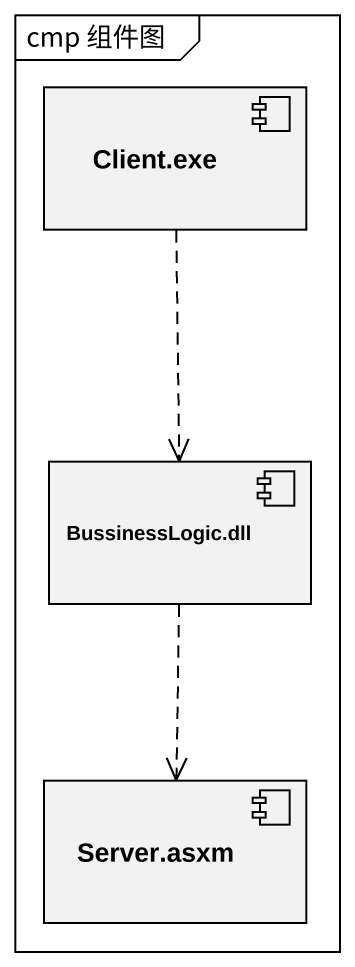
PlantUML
@startuml
mainframe cmp 组件图
component "Client.exe" as Client_exe
component "BussinessLogic.dll" as BussinessLogic_dll
component "Server.asxm" as Server_asxm
Client_exe ..> BussinessLogic_dll
BussinessLogic_dll ..> Server_asxm
@enduml
